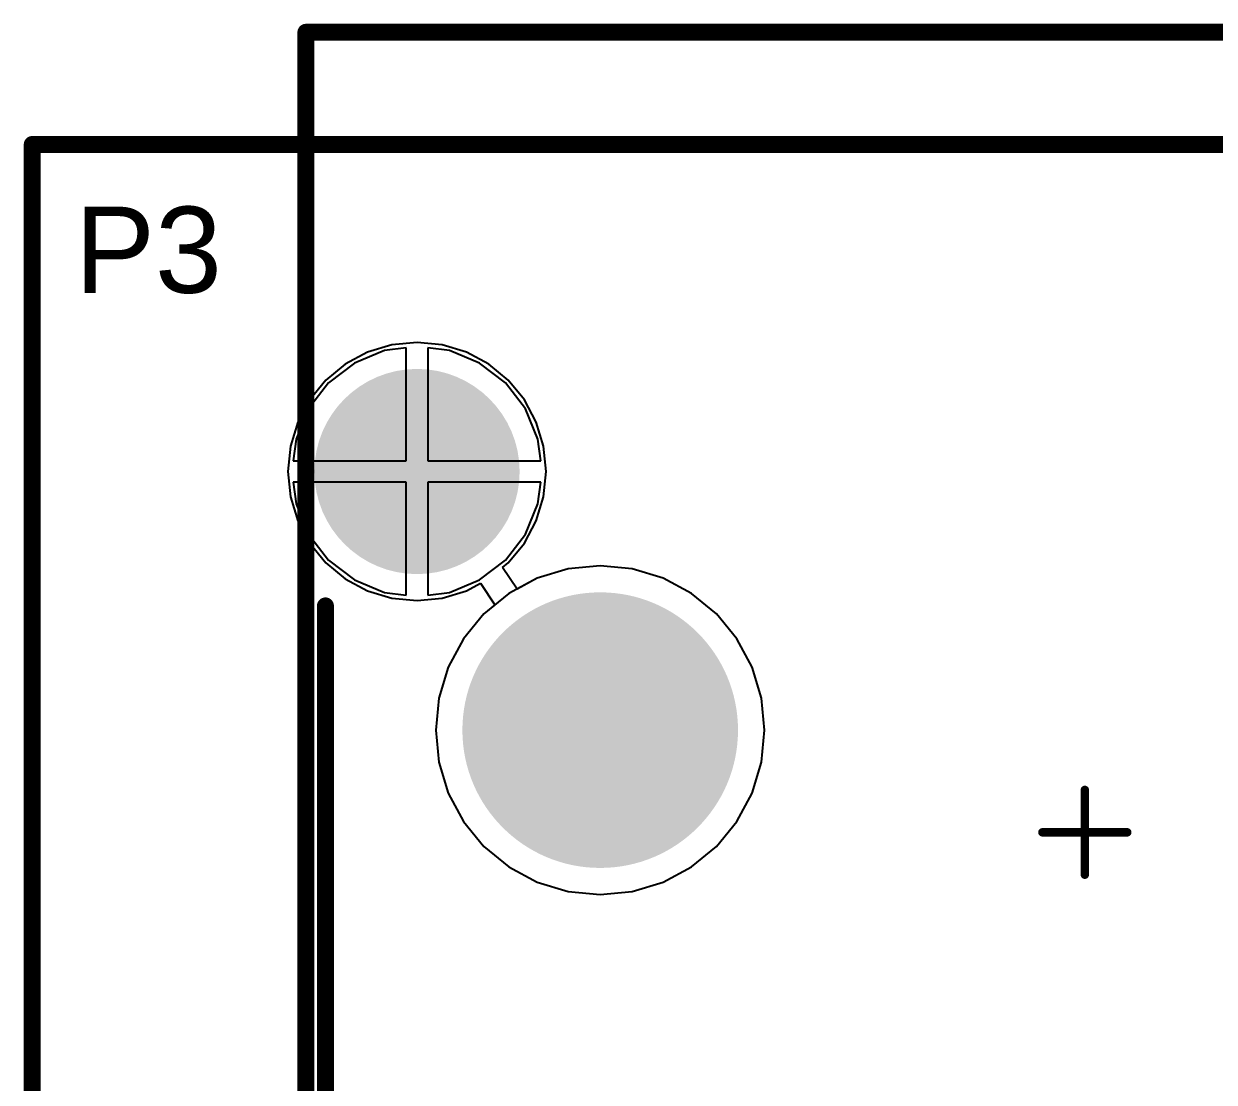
# Model space of a CAD drawing. Header units: inches. Extents: x -0.01 to 3.94, y -0.06 to 4.68.
# Drawn here: x -0.004 to 0.549, y 4.191 to 4.682 of the extents above; entities that cross this region are included whole.
import ezdxf

# ---------------------------------------------------------------- set-up
doc = ezdxf.new("R2010")
doc.units = ezdxf.units.IN
doc.header["$MEASUREMENT"] = 0
for name, color, linetype in [('Board outline', 6, 'Continuous'), ('Bottom Layer', 5, 'Continuous'), ('Bottom Solder', 6, 'Continuous'), ('Int1 -GND)', 16, 'Continuous'), ('Int2 -PWR)', 76, 'Continuous'), ('Multi-Layer', 9, 'Continuous'), ('Pad Holes', 156, 'Continuous'), ('Top Courtyard', 56, 'Continuous'), ('Top Layer', 1, 'Continuous'), ('Top Overlay', 2, 'Continuous'), ('Top Solder', 216, 'Continuous')]:
    doc.layers.add(name, color=color, linetype=linetype)
doc.styles.add('Arial', font='', dxfattribs={"height": 0.2})
doc.styles.get('Arial').set_extended_font_data('Arial')

# ---------------------------------------------------------------- blocks, each defined once
blk = doc.blocks.new('03FA2727_72E9_446E_856D_3DD573B1EBDD_554')
at = {"layer": 'Bottom Layer'}
h = blk.add_hatch(color=5, dxfattribs=at)
edge = h.paths.add_edge_path()
edge.add_arc((0.225, -0.04744), 0.06398, 0, 360)
h = blk.add_hatch(color=5, dxfattribs=at)
edge = h.paths.add_edge_path()
edge.add_arc((0.31004, -0.16752), 0.04764, 0, 360)
at = {"layer": 'Bottom Solder'}
h = blk.add_hatch(color=6, dxfattribs=at)
edge = h.paths.add_edge_path()
edge.add_arc((0.225, -0.04744), 0.06398, 0, 360)
h = blk.add_hatch(color=6, dxfattribs=at)
edge = h.paths.add_edge_path()
edge.add_arc((0.31004, -0.16752), 0.04764, 0, 360)
at = {"layer": 'Int1 -GND)'}
h = blk.add_hatch(color=7, dxfattribs=at)
edge = h.paths.add_edge_path()
edge.add_arc((0.225, -0.04744), 0.06398, 0, 360)
h = blk.add_hatch(color=7, dxfattribs=at)
edge = h.paths.add_edge_path()
edge.add_arc((0.31004, -0.16752), 0.04764, 0, 360)
at = {"layer": 'Int2 -PWR)'}
h = blk.add_hatch(color=7, dxfattribs=at)
edge = h.paths.add_edge_path()
edge.add_arc((0.225, -0.04744), 0.06398, 0, 360)
h = blk.add_hatch(color=7, dxfattribs=at)
edge = h.paths.add_edge_path()
edge.add_arc((0.31004, -0.16752), 0.04764, 0, 360)
at = {"layer": 'Multi-Layer'}
h = blk.add_hatch(color=9, dxfattribs=at)
edge = h.paths.add_edge_path()
edge.add_arc((0.225, -0.04744), 0.06398, 0, 360)
h = blk.add_hatch(color=9, dxfattribs=at)
edge = h.paths.add_edge_path()
edge.add_arc((0.31004, -0.16752), 0.04764, 0, 360)
at = {"layer": 'Pad Holes'}
h = blk.add_hatch(color=7, dxfattribs=at)
edge = h.paths.add_edge_path()
edge.add_arc((0.225, -0.04744), 0.06398, 0, 360)
h = blk.add_hatch(color=7, dxfattribs=at)
edge = h.paths.add_edge_path()
edge.add_arc((0.31004, -0.16752), 0.03091, 0, 360)
at = {"layer": 'Top Layer'}
h = blk.add_hatch(color=1, dxfattribs=at)
edge = h.paths.add_edge_path()
edge.add_arc((0.225, -0.04744), 0.06398, 0, 360)
h = blk.add_hatch(color=1, dxfattribs=at)
edge = h.paths.add_edge_path()
edge.add_arc((0.31004, -0.16752), 0.04764, 0, 360)
at = {"layer": 'Top Solder'}
h = blk.add_hatch(color=216, dxfattribs=at)
edge = h.paths.add_edge_path()
edge.add_arc((0.225, -0.04744), 0.06398, 0, 360)
h = blk.add_hatch(color=216, dxfattribs=at)
edge = h.paths.add_edge_path()
edge.add_arc((0.31004, -0.16752), 0.04764, 0, 360)
at = {"layer": 'Top Courtyard'}
for points in [[(0.36161, 0.37146, 0.00787, 0.00787, 0), (0.36161, -0.37146, 0.00787, 0.00787, 0)], [(0, 0.01968, 0.00394, 0.00394, 0), (0, -0.01969, 0.00394, 0.00394, 0)], [(0.01969, 0, 0.00394, 0.00394, 0), (-0.01968, 0, 0.00394, 0.00394, 0)], [(0.36161, -0.37146, 0.00787, 0.00787, 0), (-0.36161, -0.37146, 0.00787, 0.00787, 0)]]:
    blk.add_lwpolyline(points, format="xyseb", dxfattribs=at)
for points in [[(-0.00098, 0.01968, 0.00197, 0.00197, 1), (0.00098, 0.01968, 0.00197, 0.00197, 1)], [(-0.02067, 0, 0.00197, 0.00197, 1), (-0.0187, 0, 0.00197, 0.00197, 1)], [(0.0187, 0, 0.00197, 0.00197, 1), (0.02067, 0, 0.00197, 0.00197, 1)], [(-0.00098, -0.01969, 0.00197, 0.00197, 1), (0.00098, -0.01969, 0.00197, 0.00197, 1)], [(0.35964, -0.37146, 0.00394, 0.00394, 1), (0.36358, -0.37146, 0.00394, 0.00394, 1)], [(0.35964, -0.37146, 0.00394, 0.00394, 1), (0.36358, -0.37146, 0.00394, 0.00394, 1)]]:
    blk.add_lwpolyline(points, format="xyseb", close=True, dxfattribs=at)
at = {"layer": 'Top Overlay'}
blk.add_lwpolyline([(0.35256, 0.36752, 0.00787, 0.00787, 0), (0.35256, -0.10512, 0.00787, 0.00787, 0)], format="xyseb", dxfattribs=at)
blk.add_lwpolyline([(0.35059, -0.10512, 0.00394, 0.00394, 1), (0.35453, -0.10512, 0.00394, 0.00394, 1)], format="xyseb", close=True, dxfattribs=at)

msp = doc.modelspace()

# ---------------------------------------------------------------- linework, layer by layer
at = {"layer": 'Board outline'}
for points in [[(0, 4.62598, 0.00787, 0.00787, 0), (3.93701, 4.62598, 0.00787, 0.00787, 0)], [(0, 0, 0.00787, 0.00787, 0), (0, 4.62598, 0.00787, 0.00787, 0)]]:
    msp.add_lwpolyline(points, format="xyseb", dxfattribs=at)
msp.add_lwpolyline([(-0.00197, 4.62598, 0.00394, 0.00394, 1), (0.00197, 4.62598, 0.00394, 0.00394, 1)], format="xyseb", close=True, dxfattribs=at)
msp.add_lwpolyline([(-0.00197, 4.62598, 0.00394, 0.00394, 1), (0.00197, 4.62598, 0.00394, 0.00394, 1)], format="xyseb", close=True, dxfattribs=at)
at = {"layer": 'Int1 -GND)'}
for p, q in [((0, 0), (0, 4.62598)), ((0, 4.62598), (3.93701, 4.62598)), ((0.16358, 4.53029), (0.14955, 4.52448)), ((0.17362, 4.53161), (0.16358, 4.53029)), ((0.17362, 4.47913), (0.17362, 4.53161)), ((0.19367, 4.53029), (0.18362, 4.53161)), ((0.18362, 4.53161), (0.18362, 4.47913)), ((0.20769, 4.52448), (0.19367, 4.53029)), ((0.14955, 4.52448), (0.13751, 4.51524)), ((0.21973, 4.51524), (0.20769, 4.52448)), ((0.13751, 4.51524), (0.12828, 4.5032)), ((0.22897, 4.5032), (0.21973, 4.51524)), ((0.12828, 4.5032), (0.12247, 4.48918)), ((0.23478, 4.48918), (0.22897, 4.5032)), ((0.12247, 4.48918), (0.12114, 4.47913)), ((0.2361, 4.47913), (0.23478, 4.48918)), ((0.12114, 4.47913), (0.17362, 4.47913)), ((0.18362, 4.47913), (0.2361, 4.47913)), ((0.17362, 4.46913), (0.12115, 4.46913)), ((0.12115, 4.46913), (0.12247, 4.45909)), ((0.17362, 4.41666), (0.17362, 4.46913)), ((0.2361, 4.46913), (0.18362, 4.46913)), ((0.18362, 4.46913), (0.18362, 4.41666)), ((0.23478, 4.45909), (0.2361, 4.46913)), ((0.12247, 4.45909), (0.12828, 4.44507)), ((0.22897, 4.44507), (0.23478, 4.45909)), ((0.12828, 4.44507), (0.13751, 4.43303)), ((0.21973, 4.43303), (0.22897, 4.44507)), ((0.13751, 4.43303), (0.14955, 4.42379)), ((0.20769, 4.42379), (0.21973, 4.43303)), ((0.24877, 4.42893), (0.23445, 4.42459)), ((0.26366, 4.4304), (0.24877, 4.42893)), ((0.27856, 4.42893), (0.26366, 4.4304)), ((0.29288, 4.42459), (0.27856, 4.42893)), ((0.14955, 4.42379), (0.16358, 4.41798)), ((0.19367, 4.41798), (0.20769, 4.42379)), ((0.23445, 4.42459), (0.22125, 4.41753)), ((0.30608, 4.41753), (0.29288, 4.42459)), ((0.16358, 4.41798), (0.17362, 4.41666)), ((0.18362, 4.41666), (0.19367, 4.41798)), ((0.22125, 4.41753), (0.20968, 4.40804)), ((0.31765, 4.40804), (0.30608, 4.41753)), ((0.20968, 4.40804), (0.20018, 4.39647)), ((0.32714, 4.39647), (0.31765, 4.40804)), ((0.20018, 4.39647), (0.19313, 4.38327)), ((0.33419, 4.38327), (0.32714, 4.39647)), ((0.19313, 4.38327), (0.18878, 4.36895)), ((0.33854, 4.36895), (0.33419, 4.38327)), ((0.18878, 4.36895), (0.18732, 4.35406)), ((0.34001, 4.35406), (0.33854, 4.36895)), ((0.18732, 4.35406), (0.18878, 4.33916)), ((0.33854, 4.33916), (0.34001, 4.35406)), ((0.18878, 4.33916), (0.19313, 4.32484)), ((0.33419, 4.32484), (0.33854, 4.33916)), ((0.19313, 4.32484), (0.20018, 4.31164)), ((0.32714, 4.31164), (0.33419, 4.32484)), ((0.20018, 4.31164), (0.20968, 4.30007)), ((0.31765, 4.30007), (0.32714, 4.31164)), ((0.20968, 4.30007), (0.22125, 4.29058)), ((0.30608, 4.29058), (0.31765, 4.30007)), ((0.22125, 4.29058), (0.23445, 4.28352)), ((0.29288, 4.28352), (0.30608, 4.29058)), ((0.23445, 4.28352), (0.24877, 4.27918)), ((0.27856, 4.27918), (0.29288, 4.28352)), ((0.24877, 4.27918), (0.26366, 4.27771)), ((0.26366, 4.27771), (0.27856, 4.27918))]:
    msp.add_line(p, q, dxfattribs=at)
at = {"layer": 'Int2 -PWR)'}
for p, q in [((0, 0), (0, 4.62598)), ((0, 4.62598), (3.93701, 4.62598)), ((0.16693, 4.53291), (0.15569, 4.5295)), ((0.17862, 4.53406), (0.16693, 4.53291)), ((0.19031, 4.53291), (0.17862, 4.53406)), ((0.20155, 4.5295), (0.19031, 4.53291)), ((0.15569, 4.5295), (0.14533, 4.52396)), ((0.21192, 4.52396), (0.20155, 4.5295)), ((0.14533, 4.52396), (0.13625, 4.51651)), ((0.221, 4.51651), (0.21192, 4.52396)), ((0.13625, 4.51651), (0.12879, 4.50743)), ((0.22845, 4.50743), (0.221, 4.51651)), ((0.12879, 4.50743), (0.12326, 4.49707)), ((0.23399, 4.49707), (0.22845, 4.50743)), ((0.12326, 4.49707), (0.11985, 4.48583)), ((0.2374, 4.48583), (0.23399, 4.49707)), ((0.11985, 4.48583), (0.1187, 4.47413)), ((0.23855, 4.47413), (0.2374, 4.48583)), ((0.1187, 4.47413), (0.11985, 4.46244)), ((0.2374, 4.46244), (0.23855, 4.47413)), ((0.11985, 4.46244), (0.12326, 4.4512)), ((0.23399, 4.4512), (0.2374, 4.46244)), ((0.12326, 4.4512), (0.12879, 4.44084)), ((0.22845, 4.44084), (0.23399, 4.4512)), ((0.12879, 4.44084), (0.13625, 4.43176)), ((0.221, 4.43176), (0.22845, 4.44084)), ((0.13625, 4.43176), (0.14533, 4.42431)), ((0.21836, 4.4296), (0.221, 4.43176)), ((0.22506, 4.41957), (0.21836, 4.4296)), ((0.24877, 4.42893), (0.23445, 4.42459)), ((0.26366, 4.4304), (0.24877, 4.42893)), ((0.27856, 4.42893), (0.26366, 4.4304)), ((0.29288, 4.42459), (0.27856, 4.42893)), ((0.14533, 4.42431), (0.15569, 4.41877)), ((0.20155, 4.41877), (0.2081, 4.42227)), ((0.2081, 4.42227), (0.2148, 4.41224)), ((0.23445, 4.42459), (0.22506, 4.41957)), ((0.30608, 4.41753), (0.29288, 4.42459)), ((0.15569, 4.41877), (0.16693, 4.41536)), ((0.19031, 4.41536), (0.20155, 4.41877)), ((0.31765, 4.40804), (0.30608, 4.41753)), ((0.16693, 4.41536), (0.17862, 4.41421)), ((0.17862, 4.41421), (0.19031, 4.41536)), ((0.2148, 4.41224), (0.20968, 4.40804)), ((0.20968, 4.40804), (0.20018, 4.39647)), ((0.32714, 4.39647), (0.31765, 4.40804)), ((0.20018, 4.39647), (0.19313, 4.38327)), ((0.33419, 4.38327), (0.32714, 4.39647)), ((0.19313, 4.38327), (0.18878, 4.36895)), ((0.33854, 4.36895), (0.33419, 4.38327)), ((0.18878, 4.36895), (0.18732, 4.35406)), ((0.34001, 4.35406), (0.33854, 4.36895)), ((0.18732, 4.35406), (0.18878, 4.33916)), ((0.33854, 4.33916), (0.34001, 4.35406)), ((0.18878, 4.33916), (0.19313, 4.32484)), ((0.33419, 4.32484), (0.33854, 4.33916)), ((0.19313, 4.32484), (0.20018, 4.31164)), ((0.32714, 4.31164), (0.33419, 4.32484)), ((0.20018, 4.31164), (0.20968, 4.30007)), ((0.31765, 4.30007), (0.32714, 4.31164)), ((0.20968, 4.30007), (0.22125, 4.29058)), ((0.30608, 4.29058), (0.31765, 4.30007)), ((0.22125, 4.29058), (0.23445, 4.28352)), ((0.29288, 4.28352), (0.30608, 4.29058)), ((0.23445, 4.28352), (0.24877, 4.27918)), ((0.27856, 4.27918), (0.29288, 4.28352)), ((0.24877, 4.27918), (0.26366, 4.27771)), ((0.26366, 4.27771), (0.27856, 4.27918))]:
    msp.add_line(p, q, dxfattribs=at)

# ---------------------------------------------------------------- block references
at = {"rotation": 180}
msp.add_blockref('03FA2727_72E9_446E_856D_3DD573B1EBDD_554', (0.48866, 4.30661), dxfattribs=at)

# ---------------------------------------------------------------- texts
at = {"layer": 'Top Overlay', "style": 'Arial'}
msp.add_text('P3', height=0.04, dxfattribs=at).set_placement((0.01969, 4.55709))

doc.saveas('drawing.dxf')
